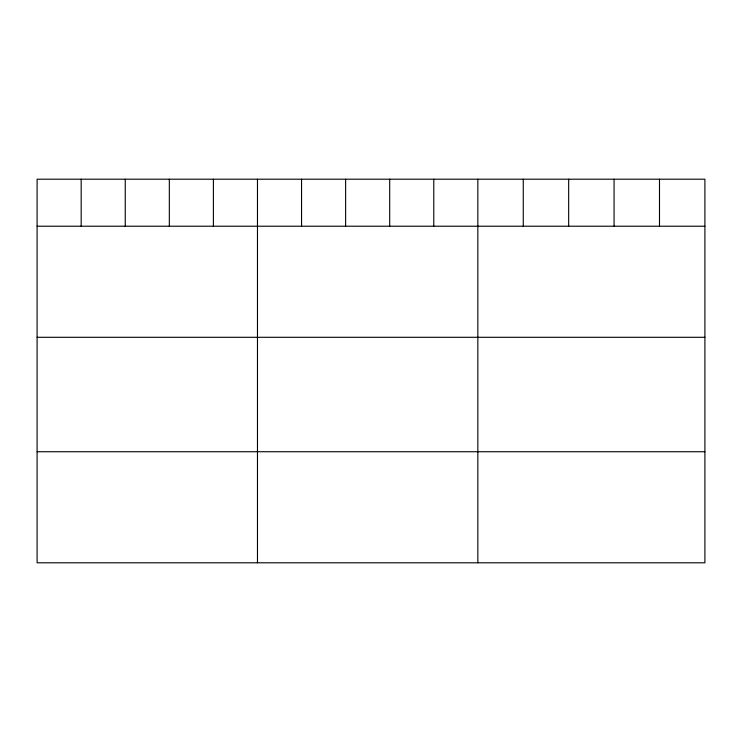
<?xml version="1.0" encoding="UTF-8"?>
<svg xmlns="http://www.w3.org/2000/svg" width="742" height="742" viewBox="0 0 742 742"><rect width="100%" height="100%" fill="white"/><g stroke="black" fill="none" stroke-linecap="round" stroke-linejoin="round"><path stroke-width="1.11" d="M704.9 226.217L704.9 562.798L37.1 562.798L37.1 179.202L704.9 179.202L704.9 226.217L37.1 226.217M37.1 337.295L704.9 337.295M37.1 451.73L704.9 451.73M659.49 179.202L659.49 226.217M614.079 179.202L614.079 226.217M568.669 179.202L568.669 226.217M523.258 179.202L523.258 226.217M477.848 179.202L477.848 562.798M433.773 179.202L433.773 226.217M389.698 179.202L389.698 226.217M345.624 179.202L345.624 226.217M301.549 179.202L301.549 226.217M257.474 179.202L257.474 562.798M213.399 179.202L213.399 226.217M169.324 179.202L169.324 226.217M125.25 179.202L125.25 226.217M81.175 179.202L81.175 226.217"/></g></svg>
